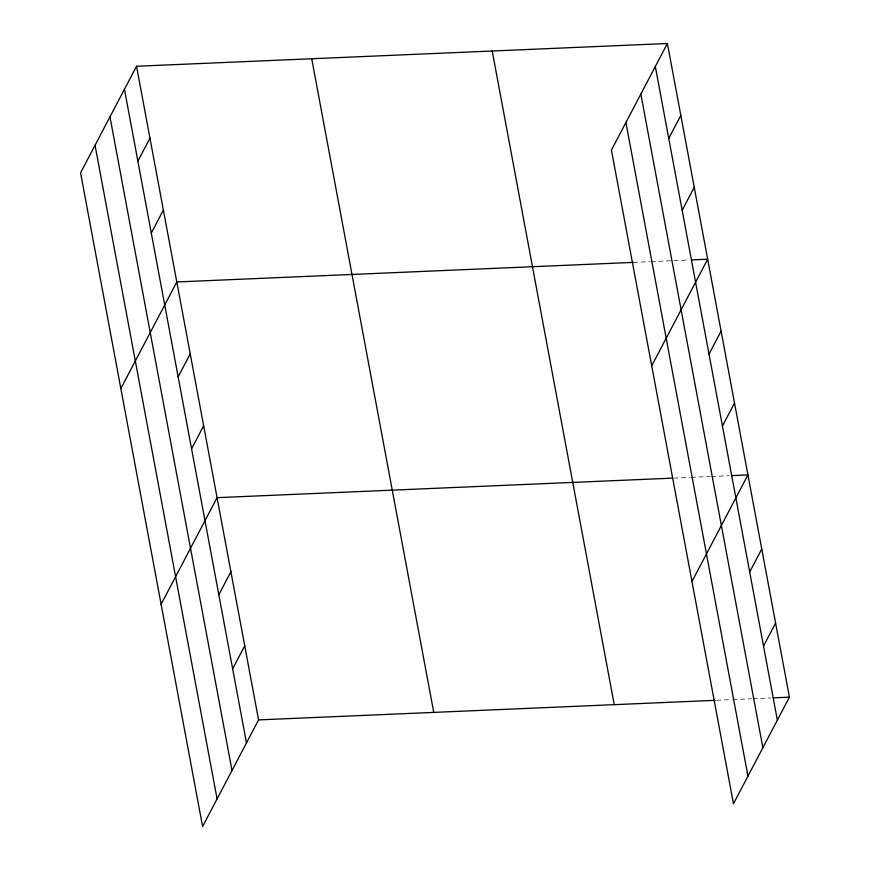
<?xml version="1.0" encoding="UTF-8"?>
<svg xmlns="http://www.w3.org/2000/svg" width="870" height="870" viewBox="0 0 870 870"><rect width="100%" height="100%" fill="white"/><g stroke="black" fill="none" stroke-linecap="round" stroke-linejoin="round"><path stroke-width="0.65" stroke-dasharray="4.35 3.26" d="M633.556 262.381L649.727 261.685M651.075 261.631L688.801 260.01M673.826 478.087L689.997 477.391M691.346 477.336L710.203 476.532M711.551 476.466L729.071 475.716M716.662 700.274L731.485 699.632M732.834 699.578L751.702 698.773M753.05 698.708L770.57 697.957"/><path stroke-width="1.3" d="M136.536 66.261L80.573 172.847L202.601 826.5L258.564 719.903L136.536 66.261L667.399 43.5L789.427 697.153L733.464 803.739L611.436 150.097L667.399 43.5M137.873 161.167L149.955 138.156M151.304 233.062L163.375 210.061M120.843 388.553L176.806 281.967L633.556 262.381M178.143 376.873L190.225 353.862M191.574 448.768L203.645 425.767M161.113 604.258L217.076 497.662L672.477 478.141M218.827 594.754L230.898 571.742M232.649 668.834L244.731 645.823M668.747 138.406L680.818 115.405M682.167 210.312L694.249 187.3M651.706 365.802L707.669 259.206L691.498 259.902M709.017 354.112L721.089 331.111M722.437 426.017L734.519 403.006M691.976 581.497L747.939 474.911L731.768 475.607M749.69 571.992L761.772 548.992M763.523 646.073L775.605 623.072M258.564 719.903L715.314 700.328M773.256 697.849L789.427 697.153M655.317 66.511L777.356 720.153M640.842 94.09L762.87 747.743M625.921 122.507L747.95 776.16M492.213 51.015L614.242 704.656M311.721 58.747L433.749 712.399M124.453 89.262L246.482 742.915M109.968 116.852L232.007 770.494M95.047 145.268L217.087 798.921"/></g></svg>
